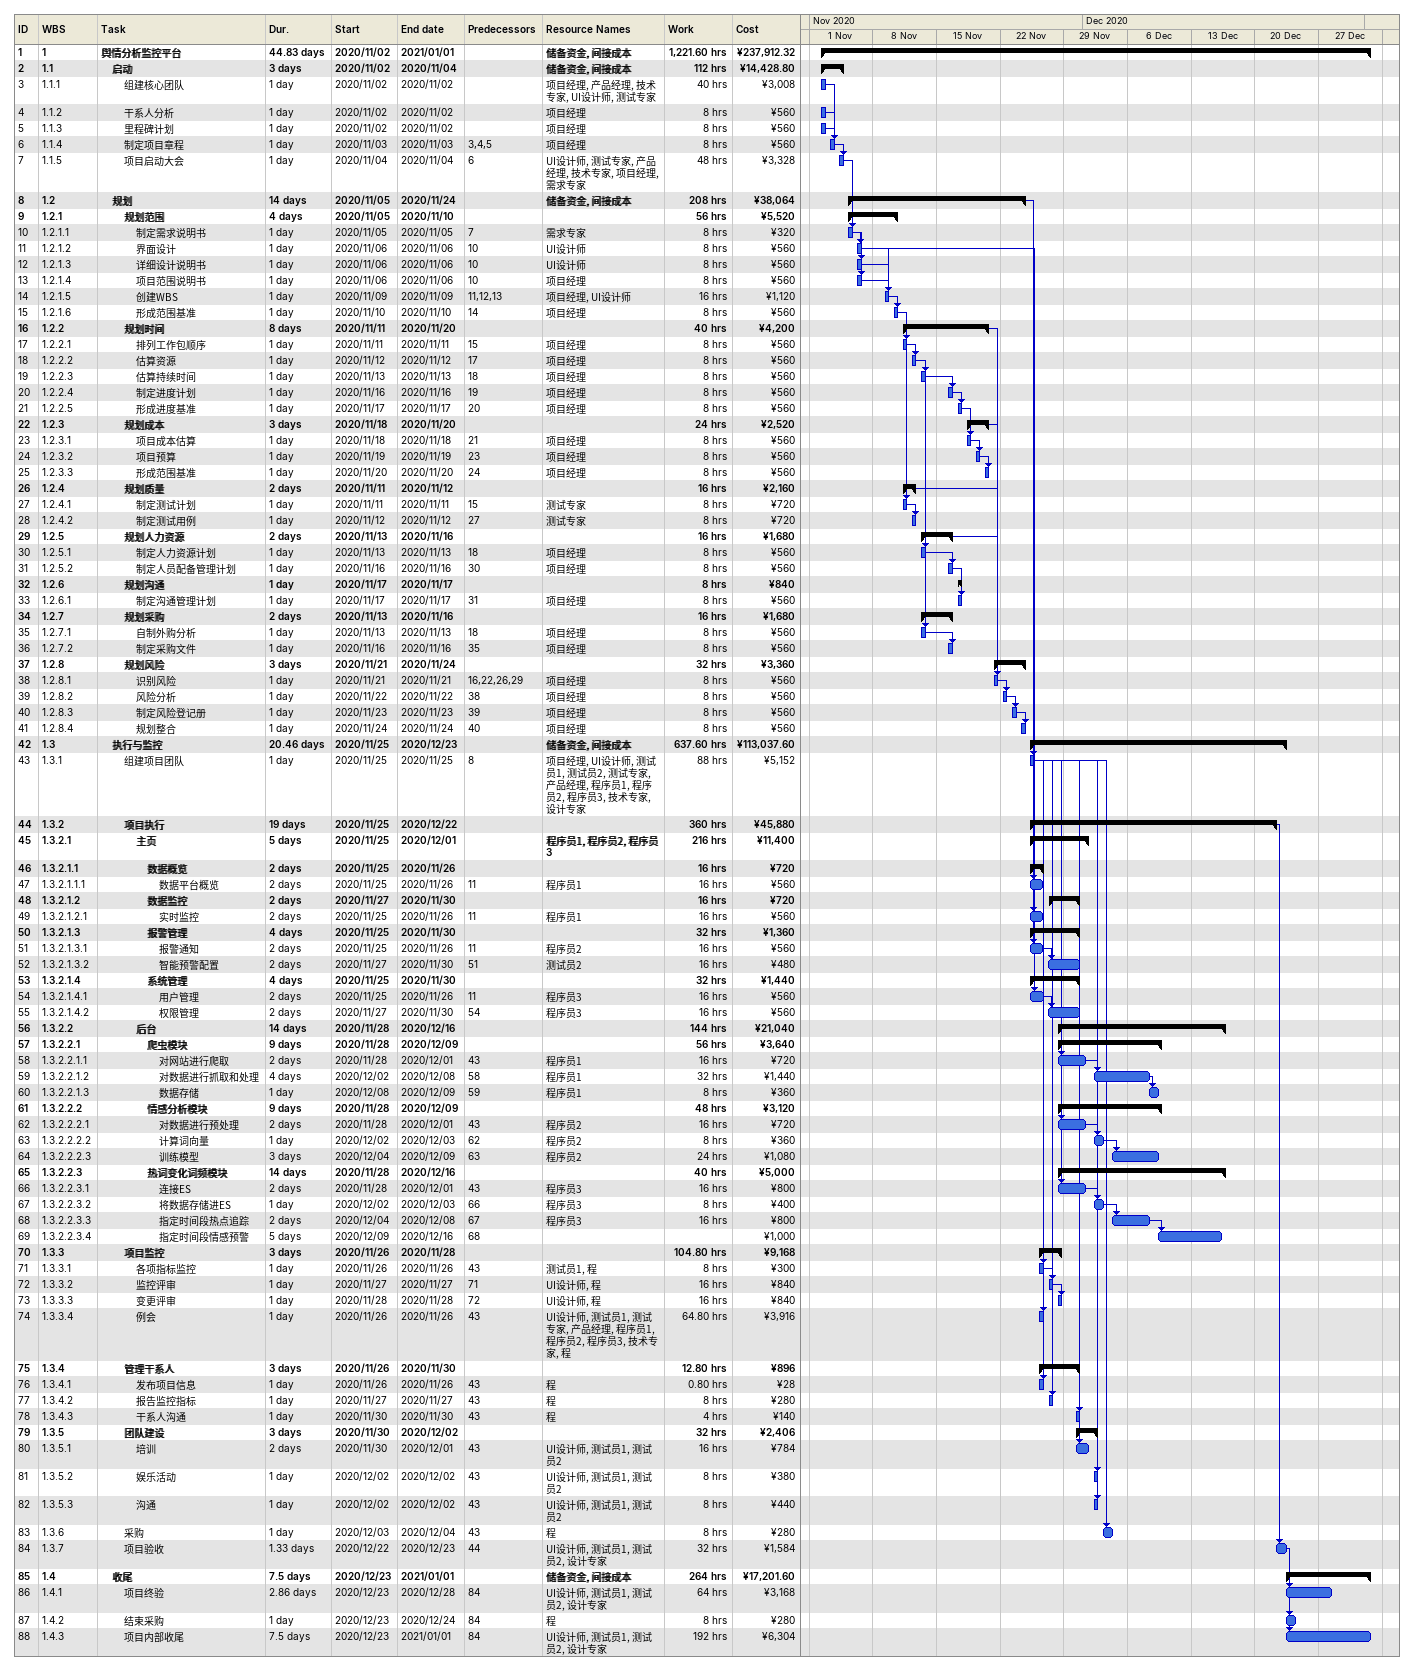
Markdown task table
| ID | WBS | Task | Duration | Start | Finish | Predecessors | Resources | Work (h) | Cost (¥) |
|---|---|---|---|---|---|---|---|---|---|
| 1 | 1 | **舆情分析监控平台** | 44.83d | 2020-11-02 | 2021-01-01 |  | 储备资金, 间接成本 | 1221.60 | 237912.32 |
| 2 | 1.1 | **启动** | 3d | 2020-11-02 | 2020-11-04 |  | 储备资金, 间接成本 | 112 | 14428.80 |
| 3 | 1.1.1 | 组建核心团队 | 1d | 2020-11-02 | 2020-11-02 |  | 项目经理, 产品经理, 技术专家, UI设计师, 测试专家 | 40 | 3008 |
| 4 | 1.1.2 | 干系人分析 | 1d | 2020-11-02 | 2020-11-02 |  | 项目经理 | 8 | 560 |
| 5 | 1.1.3 | 里程碑计划 | 1d | 2020-11-02 | 2020-11-02 |  | 项目经理 | 8 | 560 |
| 6 | 1.1.4 | 制定项目章程 | 1d | 2020-11-03 | 2020-11-03 | 3, 4, 5 | 项目经理 | 8 | 560 |
| 7 | 1.1.5 | 项目启动大会 | 1d | 2020-11-04 | 2020-11-04 | 6 | UI设计师, 测试专家, 产品经理, 技术专家, 项目经理, 需求专家 | 48 | 3328 |
| 8 | 1.2 | **规划** | 14d | 2020-11-05 | 2020-11-24 |  | 储备资金, 间接成本 | 208 | 38064 |
| 9 | 1.2.1 | **规划范围** | 4d | 2020-11-05 | 2020-11-10 |  |  | 56 | 5520 |
| 10 | 1.2.1.1 | 制定需求说明书 | 1d | 2020-11-05 | 2020-11-05 | 7 | 需求专家 | 8 | 320 |
| 11 | 1.2.1.2 | 界面设计 | 1d | 2020-11-06 | 2020-11-06 | 10 | UI设计师 | 8 | 560 |
| 12 | 1.2.1.3 | 详细设计说明书 | 1d | 2020-11-06 | 2020-11-06 | 10 | UI设计师 | 8 | 560 |
| 13 | 1.2.1.4 | 项目范围说明书 | 1d | 2020-11-06 | 2020-11-06 | 10 | 项目经理 | 8 | 560 |
| 14 | 1.2.1.5 | 创建WBS | 1d | 2020-11-09 | 2020-11-09 | 11, 12, 13 | 项目经理, UI设计师 | 16 | 1120 |
| 15 | 1.2.1.6 | 形成范围基准 | 1d | 2020-11-10 | 2020-11-10 | 14 | 项目经理 | 8 | 560 |
| 16 | 1.2.2 | **规划时间** | 8d | 2020-11-11 | 2020-11-20 |  |  | 40 | 4200 |
| 17 | 1.2.2.1 | 排列工作包顺序 | 1d | 2020-11-11 | 2020-11-11 | 15 | 项目经理 | 8 | 560 |
| 18 | 1.2.2.2 | 估算资源 | 1d | 2020-11-12 | 2020-11-12 | 17 | 项目经理 | 8 | 560 |
| 19 | 1.2.2.3 | 估算持续时间 | 1d | 2020-11-13 | 2020-11-13 | 18 | 项目经理 | 8 | 560 |
| 20 | 1.2.2.4 | 制定进度计划 | 1d | 2020-11-16 | 2020-11-16 | 19 | 项目经理 | 8 | 560 |
| 21 | 1.2.2.5 | 形成进度基准 | 1d | 2020-11-17 | 2020-11-17 | 20 | 项目经理 | 8 | 560 |
| 22 | 1.2.3 | **规划成本** | 3d | 2020-11-18 | 2020-11-20 |  |  | 24 | 2520 |
| 23 | 1.2.3.1 | 项目成本估算 | 1d | 2020-11-18 | 2020-11-18 | 21 | 项目经理 | 8 | 560 |
| 24 | 1.2.3.2 | 项目预算 | 1d | 2020-11-19 | 2020-11-19 | 23 | 项目经理 | 8 | 560 |
| 25 | 1.2.3.3 | 形成范围基准 | 1d | 2020-11-20 | 2020-11-20 | 24 | 项目经理 | 8 | 560 |
| 26 | 1.2.4 | **规划质量** | 2d | 2020-11-11 | 2020-11-12 |  |  | 16 | 2160 |
| 27 | 1.2.4.1 | 制定测试计划 | 1d | 2020-11-11 | 2020-11-11 | 15 | 测试专家 | 8 | 720 |
| 28 | 1.2.4.2 | 制定测试用例 | 1d | 2020-11-12 | 2020-11-12 | 27 | 测试专家 | 8 | 720 |
| 29 | 1.2.5 | **规划人力资源** | 2d | 2020-11-13 | 2020-11-16 |  |  | 16 | 1680 |
| 30 | 1.2.5.1 | 制定人力资源计划 | 1d | 2020-11-13 | 2020-11-13 | 18 | 项目经理 | 8 | 560 |
| 31 | 1.2.5.2 | 制定人员配备管理计划 | 1d | 2020-11-16 | 2020-11-16 | 30 | 项目经理 | 8 | 560 |
| 32 | 1.2.6 | **规划沟通** | 1d | 2020-11-17 | 2020-11-17 |  |  | 8 | 840 |
| 33 | 1.2.6.1 | 制定沟通管理计划 | 1d | 2020-11-17 | 2020-11-17 | 31 | 项目经理 | 8 | 560 |
| 34 | 1.2.7 | **规划采购** | 2d | 2020-11-13 | 2020-11-16 |  |  | 16 | 1680 |
| 35 | 1.2.7.1 | 自制外购分析 | 1d | 2020-11-13 | 2020-11-13 | 18 | 项目经理 | 8 | 560 |
| 36 | 1.2.7.2 | 制定采购文件 | 1d | 2020-11-16 | 2020-11-16 | 35 | 项目经理 | 8 | 560 |
| 37 | 1.2.8 | **规划风险** | 3d | 2020-11-21 | 2020-11-24 |  |  | 32 | 3360 |
| 38 | 1.2.8.1 | 识别风险 | 1d | 2020-11-21 | 2020-11-21 | 16, 22, 26, 29 | 项目经理 | 8 | 560 |
| 39 | 1.2.8.2 | 风险分析 | 1d | 2020-11-22 | 2020-11-22 | 38 | 项目经理 | 8 | 560 |
| 40 | 1.2.8.3 | 制定风险登记册 | 1d | 2020-11-23 | 2020-11-23 | 39 | 项目经理 | 8 | 560 |
| 41 | 1.2.8.4 | 规划整合 | 1d | 2020-11-24 | 2020-11-24 | 40 | 项目经理 | 8 | 560 |
| 42 | 1.3 | **执行与监控** | 20.46d | 2020-11-25 | 2020-12-23 |  | 储备资金, 间接成本 | 637.60 | 113037.60 |
| 43 | 1.3.1 | 组建项目团队 | 1d | 2020-11-25 | 2020-11-25 | 8 | 项目经理, UI设计师, 测试员1, 测试员2, 测试专家, 产品经理, 程序员1, 程序员2, 程序员3, 技术专家, 设计专家 | 88 | 5152 |
| 44 | 1.3.2 | **项目执行** | 19d | 2020-11-25 | 2020-12-22 |  |  | 360 | 45880 |
| 45 | 1.3.2.1 | **主页** | 5d | 2020-11-25 | 2020-12-01 |  | 程序员1, 程序员2, 程序员3 | 216 | 11400 |
| 46 | 1.3.2.1.1 | **数据概览** | 2d | 2020-11-25 | 2020-11-26 |  |  | 16 | 720 |
| 47 | 1.3.2.1.1.1 | 数据平台概览 | 2d | 2020-11-25 | 2020-11-26 | 11 | 程序员1 | 16 | 560 |
| 48 | 1.3.2.1.2 | **数据监控** | 2d | 2020-11-27 | 2020-11-30 |  |  | 16 | 720 |
| 49 | 1.3.2.1.2.1 | 实时监控 | 2d | 2020-11-25 | 2020-11-26 | 11 | 程序员1 | 16 | 560 |
| 50 | 1.3.2.1.3 | **报警管理** | 4d | 2020-11-25 | 2020-11-30 |  |  | 32 | 1360 |
| 51 | 1.3.2.1.3.1 | 报警通知 | 2d | 2020-11-25 | 2020-11-26 | 11 | 程序员2 | 16 | 560 |
| 52 | 1.3.2.1.3.2 | 智能预警配置 | 2d | 2020-11-27 | 2020-11-30 | 51 | 测试员2 | 16 | 480 |
| 53 | 1.3.2.1.4 | **系统管理** | 4d | 2020-11-25 | 2020-11-30 |  |  | 32 | 1440 |
| 54 | 1.3.2.1.4.1 | 用户管理 | 2d | 2020-11-25 | 2020-11-26 | 11 | 程序员3 | 16 | 560 |
| 55 | 1.3.2.1.4.2 | 权限管理 | 2d | 2020-11-27 | 2020-11-30 | 54 | 程序员3 | 16 | 560 |
| 56 | 1.3.2.2 | **后台** | 14d | 2020-11-28 | 2020-12-16 |  |  | 144 | 21040 |
| 57 | 1.3.2.2.1 | **爬虫模块** | 9d | 2020-11-28 | 2020-12-09 |  |  | 56 | 3640 |
| 58 | 1.3.2.2.1.1 | 对网站进行爬取 | 2d | 2020-11-28 | 2020-12-01 | 43 | 程序员1 | 16 | 720 |
| 59 | 1.3.2.2.1.2 | 对数据进行抓取和处理 | 4d | 2020-12-02 | 2020-12-08 | 58 | 程序员1 | 32 | 1440 |
| 60 | 1.3.2.2.1.3 | 数据存储 | 1d | 2020-12-08 | 2020-12-09 | 59 | 程序员1 | 8 | 360 |
| 61 | 1.3.2.2.2 | **情感分析模块** | 9d | 2020-11-28 | 2020-12-09 |  |  | 48 | 3120 |
| 62 | 1.3.2.2.2.1 | 对数据进行预处理 | 2d | 2020-11-28 | 2020-12-01 | 43 | 程序员2 | 16 | 720 |
| 63 | 1.3.2.2.2.2 | 计算词向量 | 1d | 2020-12-02 | 2020-12-03 | 62 | 程序员2 | 8 | 360 |
| 64 | 1.3.2.2.2.3 | 训练模型 | 3d | 2020-12-04 | 2020-12-09 | 63 | 程序员2 | 24 | 1080 |
| 65 | 1.3.2.2.3 | **热词变化词频模块** | 14d | 2020-11-28 | 2020-12-16 |  |  | 40 | 5000 |
| 66 | 1.3.2.2.3.1 | 连接ES | 2d | 2020-11-28 | 2020-12-01 | 43 | 程序员3 | 16 | 800 |
| 67 | 1.3.2.2.3.2 | 将数据存储进ES | 1d | 2020-12-02 | 2020-12-03 | 66 | 程序员3 | 8 | 400 |
| 68 | 1.3.2.2.3.3 | 指定时间段热点追踪 | 2d | 2020-12-04 | 2020-12-08 | 67 | 程序员3 | 16 | 800 |
| 69 | 1.3.2.2.3.4 | 指定时间段情感预警 | 5d | 2020-12-09 | 2020-12-16 | 68 |  |  | 1000 |
| 70 | 1.3.3 | **项目监控** | 3d | 2020-11-26 | 2020-11-28 |  |  | 104.80 | 9168 |
| 71 | 1.3.3.1 | 各项指标监控 | 1d | 2020-11-26 | 2020-11-26 | 43 | 测试员1, 程 | 8 | 300 |
| 72 | 1.3.3.2 | 监控评审 | 1d | 2020-11-27 | 2020-11-27 | 71 | UI设计师, 程 | 16 | 840 |
| 73 | 1.3.3.3 | 变更评审 | 1d | 2020-11-28 | 2020-11-28 | 72 | UI设计师, 程 | 16 | 840 |
| 74 | 1.3.3.4 | 例会 | 1d | 2020-11-26 | 2020-11-26 | 43 | UI设计师, 测试员1, 测试专家, 产品经理, 程序员1, 程序员2, 程序员3, 技术专家, 程 | 64.80 | 3916 |
| 75 | 1.3.4 | **管理干系人** | 3d | 2020-11-26 | 2020-11-30 |  |  | 12.80 | 896 |
| 76 | 1.3.4.1 | 发布项目信息 | 1d | 2020-11-26 | 2020-11-26 | 43 | 程 | 0.80 | 28 |
| 77 | 1.3.4.2 | 报告监控指标 | 1d | 2020-11-27 | 2020-11-27 | 43 | 程 | 8 | 280 |
| 78 | 1.3.4.3 | 干系人沟通 | 1d | 2020-11-30 | 2020-11-30 | 43 | 程 | 4 | 140 |
| 79 | 1.3.5 | **团队建设** | 3d | 2020-11-30 | 2020-12-02 |  |  | 32 | 2406 |
| 80 | 1.3.5.1 | 培训 | 2d | 2020-11-30 | 2020-12-01 | 43 | UI设计师, 测试员1, 测试员2 | 16 | 784 |
| 81 | 1.3.5.2 | 娱乐活动 | 1d | 2020-12-02 | 2020-12-02 | 43 | UI设计师, 测试员1, 测试员2 | 8 | 380 |
| 82 | 1.3.5.3 | 沟通 | 1d | 2020-12-02 | 2020-12-02 | 43 | UI设计师, 测试员1, 测试员2 | 8 | 440 |
| 83 | 1.3.6 | 采购 | 1d | 2020-12-03 | 2020-12-04 | 43 | 程 | 8 | 280 |
| 84 | 1.3.7 | 项目验收 | 1.33d | 2020-12-22 | 2020-12-23 | 44 | UI设计师, 测试员1, 测试员2, 设计专家 | 32 | 1584 |
| 85 | 1.4 | **收尾** | 7.5d | 2020-12-23 | 2021-01-01 |  | 储备资金, 间接成本 | 264 | 17201.60 |
| 86 | 1.4.1 | 项目终验 | 2.86d | 2020-12-23 | 2020-12-28 | 84 | UI设计师, 测试员1, 测试员2, 设计专家 | 64 | 3168 |
| 87 | 1.4.2 | 结束采购 | 1d | 2020-12-23 | 2020-12-24 | 84 | 程 | 8 | 280 |
| 88 | 1.4.3 | 项目内部收尾 | 7.5d | 2020-12-23 | 2021-01-01 | 84 | UI设计师, 测试员1, 测试员2, 设计专家 | 192 | 6304 |
